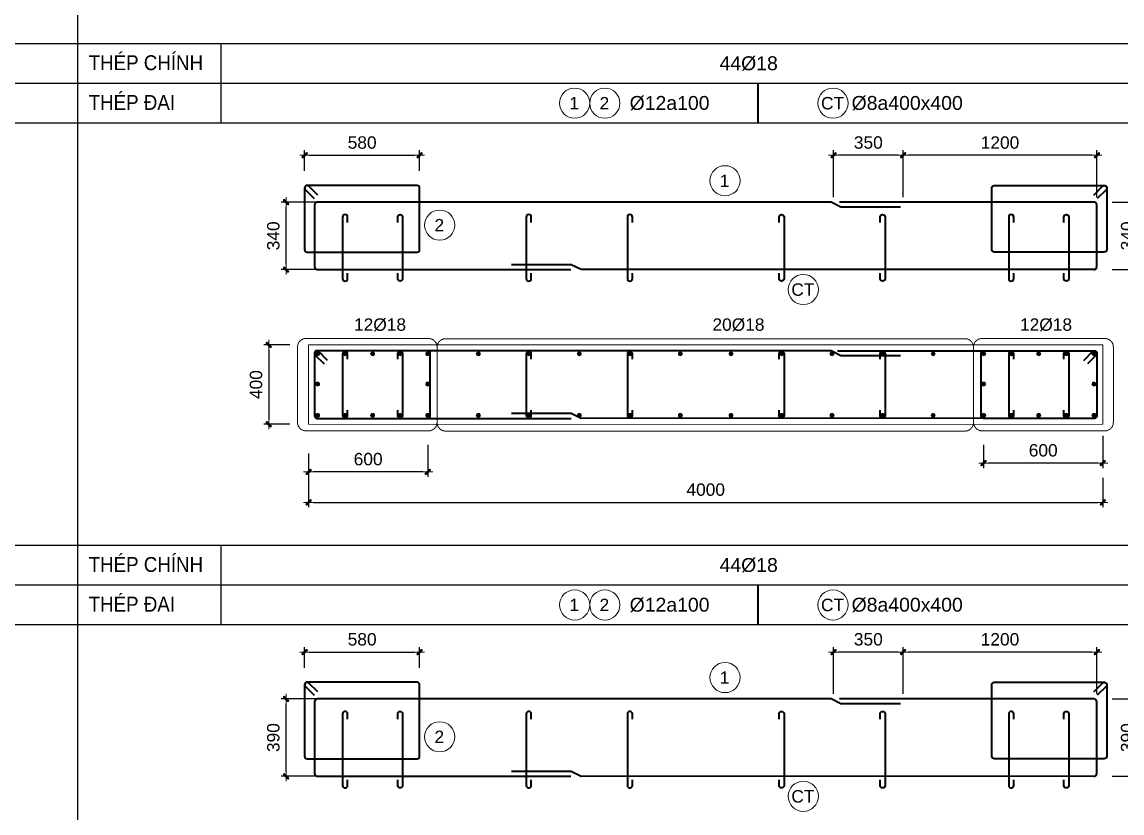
# Model space of a CAD drawing. Header units: millimetres. Extents: x -146909 to 4830753, y -683702 to -336947.
# Drawn here: x 4538943 to 4544482, y -445065 to -441080 of the extents above; entities that cross this region are included whole.
import ezdxf
from ezdxf.enums import TextEntityAlignment as Align

# ---------------------------------------------------------------- set-up
doc = ezdxf.new("R2010")
doc.units = ezdxf.units.MM
doc.header["$MEASUREMENT"] = 0
doc.linetypes.add('HIDDEN', pattern=[0.375, 0.25, -0.125])
doc.layers.get('0').update_dxf_attribs({"lineweight": 9})
doc.layers.get('Defpoints').update_dxf_attribs({"color": 10, "lineweight": 0})
for name, color, linetype, lineweight in [("'S_General_Cont_1 Thin", 1, 'Continuous', 18), ("'S_General_Text_3_Member name", 3, 'Continuous', 35), ('CDAI', 3, 'Continuous', 40), ('chunho.q', 1, 'Continuous', 13), ('CTHEP', 4, 'Continuous', 50), ('DBAO', 2, 'Continuous', 13), ('DMo', 9, 'HIDDEN', 9), ('KTH', 154, 'Continuous', 9), ('STICK', 1, 'Continuous', 9)]:
    doc.layers.add(name, color=color, linetype=linetype, lineweight=lineweight)
for name, color, linetype in [('DM', 1, 'Continuous'), ('TBL', 1, 'Continuous'), ('TX', 214, 'Continuous')]:
    doc.layers.add(name, color=color, linetype=linetype)
doc.styles.add('arial', font='arial.ttf', dxfattribs={"width": 0.85})
doc.styles.add('TTP-HelCon', font='arial.ttf')
doc.dimstyles.new('TTP-25', dxfattribs={"dimscale": 25, "dimtxt": 2.5, "dimasz": 1, "dimexe": 1, "dimexo": 1, "dimgap": 0.09, "dimtad": 0, "dimdec": 4, "dimrnd": 10, "dimzin": 9, "dimdsep": 46, "dimtxsty": 'TTP-HelCon', "dimblk": 'Stick', "dimcen": 0.09, "dimdle": 1.5, "dimclrd": 256, "dimclre": 256, "dimclrt": 1, "dimadec": 0, "dimazin": 0, "dimtfac": 1, "dimtdec": 4, "dimtmove": 0, "dimatfit": 3, "dimldrblk": 'ARCHTICK', "dimfxl": 1, "dimtvp": 1, "dimtolj": 1, "dimtzin": 0, "dimarcsym": 0})

# ---------------------------------------------------------------- blocks, each defined once
blk = doc.blocks.new('Stick')
at = {"layer": 'STICK'}
h = blk.add_hatch(color=256, dxfattribs=at)
edge = h.paths.add_edge_path()
edge.add_line((0.3, 0.5), (-0.5, -0.3))
edge.add_arc((-0.4, -0.4), 0.141, 135, 315)
edge.add_line((-0.3, -0.5), (0.5, 0.3))
edge.add_arc((0.4, 0.4), 0.141, 315, 495)
blk.add_line((1, 0), (-1, 0), dxfattribs=at)
blk.add_lwpolyline([(0.3, 0.5), (-0.5, -0.3, 1), (-0.3, -0.5), (0.5, 0.3, 1), (0.3, 0.5, 1)], format="xyb", dxfattribs=at)
blk = doc.blocks.new('*D1069')
at = {"layer": 'Defpoints', "color": 0, "transparency": 16777216}
for p in [(4544408.4, -444490.3), (4544572.5, -444490.3), (4544408.4, -444880.3)]:
    blk.add_point(p, dxfattribs=at)
at = {"layer": 'KTH', "lineweight": -2, "transparency": 16777216}
for p, q in [((4544433.4, -444490.3), (4544597.5, -444490.3)), ((4544572.5, -444855.3), (4544572.5, -444515.3)), ((4544433.4, -444880.3), (4544597.5, -444880.3))]:
    blk.add_line(p, q, dxfattribs=at)
at = {"layer": 'KTH', "lineweight": -2, "transparency": 16777216, "xscale": 25, "yscale": 25, "zscale": 25}
for p, rotation in [((4544572.5, -444490.3), 90), ((4544572.5, -444880.3), 270)]:
    blk.add_blockref('Stick', p, dxfattribs=dict(at, rotation=rotation))
at = {"layer": 'KTH', "color": 1, "transparency": 16777216, "insert": (4544508.6, -444685.3), "char_height": 62.5, "attachment_point": 5, "rotation": 90, "style": 'TTP-HelCon'}
blk.add_mtext('\\A1;390', dxfattribs=at)
blk = doc.blocks.new('_ArchTick')
at = {"color": 0, "linetype": 'ByBlock', "const_width": 0.15}
blk.add_lwpolyline([(-0.5, -0.5), (0.5, 0.5)], dxfattribs=at)
blk = doc.blocks.new('*D1070')
at = {"layer": 'Defpoints', "color": 0, "transparency": 16777216}
for p in [(4540272.3, -444490.3), (4540455.8, -444490.3), (4540455.8, -444880.3)]:
    blk.add_point(p, dxfattribs=at)
at = {"layer": 'KTH', "lineweight": -2, "transparency": 16777216}
for p, q in [((4540430.8, -444490.3), (4540247.3, -444490.3)), ((4540272.3, -444855.3), (4540272.3, -444515.3)), ((4540430.8, -444880.3), (4540247.3, -444880.3))]:
    blk.add_line(p, q, dxfattribs=at)
at = {"layer": 'KTH', "lineweight": -2, "transparency": 16777216, "xscale": 25, "yscale": 25, "zscale": 25}
for p, rotation in [((4540272.3, -444490.3), 90), ((4540272.3, -444880.3), 270)]:
    blk.add_blockref('Stick', p, dxfattribs=dict(at, rotation=rotation))
at = {"layer": 'KTH', "color": 1, "transparency": 16777216, "insert": (4540208.4, -444685.3), "char_height": 62.5, "attachment_point": 5, "rotation": 90, "style": 'TTP-HelCon'}
blk.add_mtext('\\A1;390', dxfattribs=at)
blk = doc.blocks.new('*D1065')
at = {"layer": 'Defpoints', "color": 0, "transparency": 16777216}
for p in [(4543029.7, -444254.4), (4543029.7, -444490.3), (4543379.7, -444490.3)]:
    blk.add_point(p, dxfattribs=at)
at = {"layer": 'KTH', "lineweight": -2, "transparency": 16777216}
for p, q in [((4543029.7, -444465.3), (4543029.7, -444229.4)), ((4543379.7, -444465.3), (4543379.7, -444229.4)), ((4543354.7, -444254.4), (4543054.7, -444254.4))]:
    blk.add_line(p, q, dxfattribs=at)
at = {"layer": 'KTH', "lineweight": -2, "transparency": 16777216, "xscale": 25, "yscale": 25, "zscale": 25, "rotation": 180}
blk.add_blockref('Stick', (4543029.7, -444254.4), dxfattribs=at)
at = {"layer": 'KTH', "lineweight": -2, "transparency": 16777216, "xscale": 25, "yscale": 25, "zscale": 25}
blk.add_blockref('Stick', (4543379.7, -444254.4), dxfattribs=at)
at = {"layer": 'KTH', "color": 1, "transparency": 16777216, "insert": (4543204.7, -444190.5), "char_height": 62.5, "attachment_point": 5, "style": 'TTP-HelCon'}
blk.add_mtext('\\A1;350', dxfattribs=at)
blk = doc.blocks.new('*D1066')
at = {"layer": 'Defpoints', "color": 0, "transparency": 16777216}
for p in [(4543379.7, -444254.4), (4543379.7, -444490.3), (4544355.8, -444490.3)]:
    blk.add_point(p, dxfattribs=at)
at = {"layer": 'KTH', "lineweight": -2, "transparency": 16777216}
for p, q in [((4543379.7, -444465.3), (4543379.7, -444229.4)), ((4544355.8, -444465.3), (4544355.8, -444229.4)), ((4544330.8, -444254.4), (4543404.7, -444254.4))]:
    blk.add_line(p, q, dxfattribs=at)
at = {"layer": 'KTH', "lineweight": -2, "transparency": 16777216, "xscale": 25, "yscale": 25, "zscale": 25, "rotation": 180}
blk.add_blockref('Stick', (4543379.7, -444254.4), dxfattribs=at)
at = {"layer": 'KTH', "lineweight": -2, "transparency": 16777216, "xscale": 25, "yscale": 25, "zscale": 25}
blk.add_blockref('Stick', (4544355.8, -444254.4), dxfattribs=at)
at = {"layer": 'KTH', "color": 1, "transparency": 16777216, "insert": (4543867.8, -444190.5), "char_height": 62.5, "attachment_point": 5, "style": 'TTP-HelCon'}
blk.add_mtext('\\A1;1200', dxfattribs=at)
blk = doc.blocks.new('*D1068')
at = {"layer": 'Defpoints', "color": 0, "transparency": 16777216}
for p in [(4540945, -444254.4), (4540366, -444358.5), (4540945, -444358.5)]:
    blk.add_point(p, dxfattribs=at)
at = {"layer": 'KTH', "lineweight": -2, "transparency": 16777216}
for p, q in [((4540366, -444333.5), (4540366, -444229.4)), ((4540945, -444333.5), (4540945, -444229.4)), ((4540391, -444254.4), (4540920, -444254.4))]:
    blk.add_line(p, q, dxfattribs=at)
at = {"layer": 'KTH', "lineweight": -2, "transparency": 16777216, "xscale": 25, "yscale": 25, "zscale": 25, "rotation": 180}
blk.add_blockref('Stick', (4540366, -444254.4), dxfattribs=at)
at = {"layer": 'KTH', "lineweight": -2, "transparency": 16777216, "xscale": 25, "yscale": 25, "zscale": 25}
blk.add_blockref('Stick', (4540945, -444254.4), dxfattribs=at)
at = {"layer": 'KTH', "color": 1, "transparency": 16777216, "insert": (4540655.5, -444190.5), "char_height": 62.5, "attachment_point": 5, "style": 'TTP-HelCon'}
blk.add_mtext('\\A1;580', dxfattribs=at)
blk = doc.blocks.new('sign of slab')
at = {"layer": "'S_General_Cont_1 Thin"}
blk.add_circle((-10, 0), 475, dxfattribs=at)
at = {"layer": "'S_General_Text_3_Member name", "style": 'arial'}
blk.add_attdef('S', text='', height=250, dxfattribs=at).set_placement((-23, -1), align=Align.MIDDLE_CENTER)
blk = doc.blocks.new('*D1053')
at = {"layer": 'Defpoints', "color": 0, "transparency": 16777216}
for p in [(4544408.4, -441987.6), (4544572.5, -441987.6), (4544408.4, -442327.6)]:
    blk.add_point(p, dxfattribs=at)
at = {"layer": 'KTH', "lineweight": -2, "transparency": 16777216}
for p, q in [((4544433.4, -441987.6), (4544597.5, -441987.6)), ((4544572.5, -442302.6), (4544572.5, -442012.6)), ((4544433.4, -442327.6), (4544597.5, -442327.6))]:
    blk.add_line(p, q, dxfattribs=at)
at = {"layer": 'KTH', "lineweight": -2, "transparency": 16777216, "xscale": 25, "yscale": 25, "zscale": 25}
for p, rotation in [((4544572.5, -441987.6), 90), ((4544572.5, -442327.6), 270)]:
    blk.add_blockref('Stick', p, dxfattribs=dict(at, rotation=rotation))
at = {"layer": 'KTH', "color": 1, "transparency": 16777216, "insert": (4544508.6, -442157.6), "char_height": 62.5, "attachment_point": 5, "rotation": 90, "style": 'TTP-HelCon'}
blk.add_mtext('\\A1;340', dxfattribs=at)
blk = doc.blocks.new('*D1054')
at = {"layer": 'Defpoints', "color": 0, "transparency": 16777216}
for p in [(4540272.3, -441987.6), (4540455.8, -441987.6), (4540455.8, -442327.6)]:
    blk.add_point(p, dxfattribs=at)
at = {"layer": 'KTH', "lineweight": -2, "transparency": 16777216}
for p, q in [((4540430.8, -441987.6), (4540247.3, -441987.6)), ((4540272.3, -442302.6), (4540272.3, -442012.6)), ((4540430.8, -442327.6), (4540247.3, -442327.6))]:
    blk.add_line(p, q, dxfattribs=at)
at = {"layer": 'KTH', "lineweight": -2, "transparency": 16777216, "xscale": 25, "yscale": 25, "zscale": 25}
for p, rotation in [((4540272.3, -441987.6), 90), ((4540272.3, -442327.6), 270)]:
    blk.add_blockref('Stick', p, dxfattribs=dict(at, rotation=rotation))
at = {"layer": 'KTH', "color": 1, "transparency": 16777216, "insert": (4540208.4, -442157.6), "char_height": 62.5, "attachment_point": 5, "rotation": 90, "style": 'TTP-HelCon'}
blk.add_mtext('\\A1;340', dxfattribs=at)
blk = doc.blocks.new('*D1055')
at = {"layer": 'Defpoints', "color": 0, "transparency": 16777216}
for p in [(4540385.8, -443229.8), (4540985.8, -443184.8), (4540385.8, -443346.6)]:
    blk.add_point(p, dxfattribs=at)
at = {"layer": 'KTH', "lineweight": -2, "transparency": 16777216}
for p, q in [((4540985.8, -443209.8), (4540985.8, -443371.6)), ((4540385.8, -443254.8), (4540385.8, -443371.6)), ((4540960.8, -443346.6), (4540410.8, -443346.6))]:
    blk.add_line(p, q, dxfattribs=at)
at = {"layer": 'KTH', "lineweight": -2, "transparency": 16777216, "xscale": 25, "yscale": 25, "zscale": 25, "rotation": 180}
blk.add_blockref('Stick', (4540385.8, -443346.6), dxfattribs=at)
at = {"layer": 'KTH', "lineweight": -2, "transparency": 16777216, "xscale": 25, "yscale": 25, "zscale": 25}
blk.add_blockref('Stick', (4540985.8, -443346.6), dxfattribs=at)
at = {"layer": 'KTH', "color": 1, "transparency": 16777216, "insert": (4540685.8, -443282.8), "char_height": 62.5, "attachment_point": 5, "style": 'TTP-HelCon'}
blk.add_mtext('\\A1;600', dxfattribs=at)
blk = doc.blocks.new('*D1056')
at = {"layer": 'Defpoints', "color": 0, "transparency": 16777216}
for p in [(4540385.8, -443293.8), (4544385.8, -443352.2), (4544385.8, -443500.1)]:
    blk.add_point(p, dxfattribs=at)
at = {"layer": 'KTH', "lineweight": -2, "transparency": 16777216}
for p, q in [((4540385.8, -443318.8), (4540385.8, -443525.1)), ((4544385.8, -443377.2), (4544385.8, -443525.1)), ((4540410.8, -443500.1), (4544360.8, -443500.1))]:
    blk.add_line(p, q, dxfattribs=at)
at = {"layer": 'KTH', "lineweight": -2, "transparency": 16777216, "xscale": 25, "yscale": 25, "zscale": 25, "rotation": 180}
blk.add_blockref('Stick', (4540385.8, -443500.1), dxfattribs=at)
at = {"layer": 'KTH', "lineweight": -2, "transparency": 16777216, "xscale": 25, "yscale": 25, "zscale": 25}
blk.add_blockref('Stick', (4544385.8, -443500.1), dxfattribs=at)
at = {"layer": 'KTH', "color": 1, "transparency": 16777216, "insert": (4542385.8, -443436.3), "char_height": 62.5, "attachment_point": 5, "style": 'TTP-HelCon'}
blk.add_mtext('\\A1;4000', dxfattribs=at)
blk = doc.blocks.new('*D1057')
at = {"layer": 'Defpoints', "color": 0, "transparency": 16777216}
for p in [(4544385.5, -443140.4), (4543785.5, -443185.4), (4543785.5, -443302.2)]:
    blk.add_point(p, dxfattribs=at)
at = {"layer": 'KTH', "lineweight": -2, "transparency": 16777216}
for p, q in [((4544385.5, -443165.4), (4544385.5, -443327.2)), ((4543785.5, -443210.4), (4543785.5, -443327.2)), ((4544360.5, -443302.2), (4543810.5, -443302.2))]:
    blk.add_line(p, q, dxfattribs=at)
at = {"layer": 'KTH', "lineweight": -2, "transparency": 16777216, "xscale": 25, "yscale": 25, "zscale": 25, "rotation": 180}
blk.add_blockref('Stick', (4543785.5, -443302.2), dxfattribs=at)
at = {"layer": 'KTH', "lineweight": -2, "transparency": 16777216, "xscale": 25, "yscale": 25, "zscale": 25}
blk.add_blockref('Stick', (4544385.5, -443302.2), dxfattribs=at)
at = {"layer": 'KTH', "color": 1, "transparency": 16777216, "insert": (4544085.5, -443238.4), "char_height": 62.5, "attachment_point": 5, "style": 'TTP-HelCon'}
blk.add_mtext('\\A1;600', dxfattribs=at)
blk = doc.blocks.new('*D1058')
at = {"layer": 'Defpoints', "color": 0, "transparency": 16777216}
for p in [(4543029.7, -441751.7), (4543029.7, -441987.6), (4543379.7, -441987.6)]:
    blk.add_point(p, dxfattribs=at)
at = {"layer": 'KTH', "lineweight": -2, "transparency": 16777216}
for p, q in [((4543029.7, -441962.6), (4543029.7, -441726.7)), ((4543379.7, -441962.6), (4543379.7, -441726.7)), ((4543354.7, -441751.7), (4543054.7, -441751.7))]:
    blk.add_line(p, q, dxfattribs=at)
at = {"layer": 'KTH', "lineweight": -2, "transparency": 16777216, "xscale": 25, "yscale": 25, "zscale": 25, "rotation": 180}
blk.add_blockref('Stick', (4543029.7, -441751.7), dxfattribs=at)
at = {"layer": 'KTH', "lineweight": -2, "transparency": 16777216, "xscale": 25, "yscale": 25, "zscale": 25}
blk.add_blockref('Stick', (4543379.7, -441751.7), dxfattribs=at)
at = {"layer": 'KTH', "color": 1, "transparency": 16777216, "insert": (4543204.7, -441687.8), "char_height": 62.5, "attachment_point": 5, "style": 'TTP-HelCon'}
blk.add_mtext('\\A1;350', dxfattribs=at)
blk = doc.blocks.new('*D1059')
at = {"layer": 'Defpoints', "color": 0, "transparency": 16777216}
for p in [(4543379.7, -441751.7), (4543379.7, -441987.6), (4544355.8, -441987.6)]:
    blk.add_point(p, dxfattribs=at)
at = {"layer": 'KTH', "lineweight": -2, "transparency": 16777216}
for p, q in [((4543379.7, -441962.6), (4543379.7, -441726.7)), ((4544355.8, -441962.6), (4544355.8, -441726.7)), ((4544330.8, -441751.7), (4543404.7, -441751.7))]:
    blk.add_line(p, q, dxfattribs=at)
at = {"layer": 'KTH', "lineweight": -2, "transparency": 16777216, "xscale": 25, "yscale": 25, "zscale": 25, "rotation": 180}
blk.add_blockref('Stick', (4543379.7, -441751.7), dxfattribs=at)
at = {"layer": 'KTH', "lineweight": -2, "transparency": 16777216, "xscale": 25, "yscale": 25, "zscale": 25}
blk.add_blockref('Stick', (4544355.8, -441751.7), dxfattribs=at)
at = {"layer": 'KTH', "color": 1, "transparency": 16777216, "insert": (4543867.8, -441687.9), "char_height": 62.5, "attachment_point": 5, "style": 'TTP-HelCon'}
blk.add_mtext('\\A1;1200', dxfattribs=at)
blk = doc.blocks.new('*U968')
at = {"layer": 'CTHEP', "ltscale": 0.02, "const_width": 10}
blk.add_lwpolyline([(0, 5, -1), (0, -5, -1)], format="xyb", close=True, dxfattribs=at)
at = {"layer": 'Defpoints', "color": 1}
blk.add_circle((0, 0), 10, dxfattribs=at)
blk = doc.blocks.new('*U969')
at = {"layer": 'CDAI', "color": 0, "linetype": 'ByBlock', "lineweight": -2, "transparency": 16777216}
for p in [(0, 0), (138.75, 0), (277.5, 0), (416.25, 0), (555, 0)]:
    blk.add_blockref('*U968', p, dxfattribs=at)
blk = doc.blocks.new('*D1060')
at = {"layer": 'Defpoints', "color": 0, "transparency": 16777216}
for p in [(4540315.6, -442707), (4540185.2, -443107), (4540315.6, -443107)]:
    blk.add_point(p, dxfattribs=at)
at = {"layer": 'KTH', "lineweight": -2, "transparency": 16777216}
for p, q in [((4540290.6, -442707), (4540160.2, -442707)), ((4540185.2, -442732), (4540185.2, -443082)), ((4540290.6, -443107), (4540160.2, -443107))]:
    blk.add_line(p, q, dxfattribs=at)
at = {"layer": 'KTH', "lineweight": -2, "transparency": 16777216, "xscale": 25, "yscale": 25, "zscale": 25}
for p, rotation in [((4540185.2, -442707), 90), ((4540185.2, -443107), 270)]:
    blk.add_blockref('Stick', p, dxfattribs=dict(at, rotation=rotation))
at = {"layer": 'KTH', "color": 1, "transparency": 16777216, "insert": (4540121.3, -442907), "char_height": 62.5, "attachment_point": 5, "rotation": 90, "style": 'TTP-HelCon'}
blk.add_mtext('\\A1;400', dxfattribs=at)
blk = doc.blocks.new('*U970')
at = {"layer": 'CTHEP', "ltscale": 0.02, "const_width": 10}
blk.add_lwpolyline([(0, 5, -1), (0, -5, -1)], format="xyb", close=True, dxfattribs=at)
at = {"layer": 'Defpoints', "color": 1}
blk.add_circle((0, 0), 10, dxfattribs=at)
blk = doc.blocks.new('*U971')
at = {"layer": 'CDAI', "color": 0, "linetype": 'ByBlock', "lineweight": -2, "transparency": 16777216}
blk.add_blockref('*U970', (0, 0), dxfattribs=at)
blk = doc.blocks.new('*U964')
at = {"layer": 'CTHEP', "ltscale": 0.02, "const_width": 10}
blk.add_lwpolyline([(0, 5, -1), (0, -5, -1)], format="xyb", close=True, dxfattribs=at)
at = {"layer": 'Defpoints', "color": 1}
blk.add_circle((0, 0), 10, dxfattribs=at)
blk = doc.blocks.new('*U967')
at = {"layer": 'CDAI', "color": 0, "linetype": 'ByBlock', "lineweight": -2, "transparency": 16777216}
blk.add_blockref('*U964', (0, 0), dxfattribs=at)
blk = doc.blocks.new('*U972')
at = {"layer": 'CTHEP', "ltscale": 0.02, "const_width": 10}
blk.add_lwpolyline([(0, 5, -1), (0, -5, -1)], format="xyb", close=True, dxfattribs=at)
at = {"layer": 'Defpoints', "color": 1}
blk.add_circle((0, 0), 10, dxfattribs=at)
blk = doc.blocks.new('*U973')
at = {"layer": 'CDAI', "color": 0, "linetype": 'ByBlock', "lineweight": -2, "transparency": 16777216}
blk.add_blockref('*U972', (0, 0), dxfattribs=at)
blk = doc.blocks.new('*U974')
at = {"layer": 'CTHEP', "ltscale": 0.02, "const_width": 10}
blk.add_lwpolyline([(0, 5, -1), (0, -5, -1)], format="xyb", close=True, dxfattribs=at)
at = {"layer": 'Defpoints', "color": 1}
blk.add_circle((0, 0), 10, dxfattribs=at)
blk = doc.blocks.new('*U975')
at = {"layer": 'CDAI', "color": 0, "linetype": 'ByBlock', "lineweight": -2, "transparency": 16777216}
for p in [(0, 0), (254.5, 0), (509.1, 0), (763.6, 0), (1018.2, 0), (1272.7, 0), (1527.3, 0), (1781.8, 0), (2036.4, 0), (2290.9, 0), (2545.5, 0), (2800, 0)]:
    blk.add_blockref('*U974', p, dxfattribs=at)
blk = doc.blocks.new('*D1061')
at = {"layer": 'Defpoints', "color": 0, "transparency": 16777216}
for p in [(4540945, -441751.7), (4540366, -441855.9), (4540945, -441855.9)]:
    blk.add_point(p, dxfattribs=at)
at = {"layer": 'KTH', "lineweight": -2, "transparency": 16777216}
for p, q in [((4540366, -441830.9), (4540366, -441726.7)), ((4540945, -441830.9), (4540945, -441726.7)), ((4540391, -441751.7), (4540920, -441751.7))]:
    blk.add_line(p, q, dxfattribs=at)
at = {"layer": 'KTH', "lineweight": -2, "transparency": 16777216, "xscale": 25, "yscale": 25, "zscale": 25, "rotation": 180}
blk.add_blockref('Stick', (4540366, -441751.7), dxfattribs=at)
at = {"layer": 'KTH', "lineweight": -2, "transparency": 16777216, "xscale": 25, "yscale": 25, "zscale": 25}
blk.add_blockref('Stick', (4540945, -441751.7), dxfattribs=at)
at = {"layer": 'KTH', "color": 1, "transparency": 16777216, "insert": (4540655.5, -441687.9), "char_height": 62.5, "attachment_point": 5, "style": 'TTP-HelCon'}
blk.add_mtext('\\A1;580', dxfattribs=at)
blk = doc.blocks.new('*U965')
at = {"layer": 'CTHEP', "ltscale": 0.02, "const_width": 10}
blk.add_lwpolyline([(0, 5, -1), (0, -5, -1)], format="xyb", close=True, dxfattribs=at)
at = {"layer": 'Defpoints', "color": 1}
blk.add_circle((0, 0), 10, dxfattribs=at)
blk = doc.blocks.new('*U966')
at = {"layer": 'CDAI', "color": 0, "linetype": 'ByBlock', "lineweight": -2, "transparency": 16777216}
blk.add_blockref('*U965', (0, 0), dxfattribs=at)
blk = doc.blocks.new('*U997')
at = {"layer": 'CTHEP', "ltscale": 0.02, "const_width": 10}
blk.add_lwpolyline([(0, 5, -1), (0, -5, -1)], format="xyb", close=True, dxfattribs=at)
at = {"layer": 'Defpoints', "color": 1}
blk.add_circle((0, 0), 10, dxfattribs=at)
blk = doc.blocks.new('*U998')
at = {"layer": 'CDAI', "color": 0, "linetype": 'ByBlock', "lineweight": -2, "transparency": 16777216}
for p in [(0, 0), (138.75, 0), (277.5, 0), (416.25, 0), (555, 0)]:
    blk.add_blockref('*U997', p, dxfattribs=at)
blk = doc.blocks.new('*U1001')
at = {"layer": 'CTHEP', "ltscale": 0.02, "const_width": 10}
blk.add_lwpolyline([(0, 5, -1), (0, -5, -1)], format="xyb", close=True, dxfattribs=at)
at = {"layer": 'Defpoints', "color": 1}
blk.add_circle((0, 0), 10, dxfattribs=at)
blk = doc.blocks.new('*U1002')
at = {"layer": 'CDAI', "color": 0, "linetype": 'ByBlock', "lineweight": -2, "transparency": 16777216}
for p in [(0, 0), (138.75, 0), (277.5, 0), (416.25, 0), (555, 0)]:
    blk.add_blockref('*U1001', p, dxfattribs=at)
blk = doc.blocks.new('*U999')
at = {"layer": 'CTHEP', "ltscale": 0.02, "const_width": 10}
blk.add_lwpolyline([(0, 5, -1), (0, -5, -1)], format="xyb", close=True, dxfattribs=at)
at = {"layer": 'Defpoints', "color": 1}
blk.add_circle((0, 0), 10, dxfattribs=at)
blk = doc.blocks.new('*U1000')
at = {"layer": 'CDAI', "color": 0, "linetype": 'ByBlock', "lineweight": -2, "transparency": 16777216}
for p in [(0, 0), (138.75, 0), (277.5, 0), (416.25, 0), (555, 0)]:
    blk.add_blockref('*U999', p, dxfattribs=at)
blk = doc.blocks.new('*U1003')
at = {"layer": 'CTHEP', "ltscale": 0.02, "const_width": 10}
blk.add_lwpolyline([(0, 5, -1), (0, -5, -1)], format="xyb", close=True, dxfattribs=at)
at = {"layer": 'Defpoints', "color": 1}
blk.add_circle((0, 0), 10, dxfattribs=at)
blk = doc.blocks.new('*U1004')
at = {"layer": 'CDAI', "color": 0, "linetype": 'ByBlock', "lineweight": -2, "transparency": 16777216}
for p in [(0, 0), (254.5, 0), (509.1, 0), (763.6, 0), (1018.2, 0), (1272.7, 0), (1527.3, 0), (1781.8, 0), (2036.4, 0), (2290.9, 0), (2545.5, 0), (2800, 0)]:
    blk.add_blockref('*U1003', p, dxfattribs=at)

msp = doc.modelspace()

# ---------------------------------------------------------------- linework, layer by layer
at = {"layer": 'CDAI', "color": 214}
for p, q in [((4542648.56155, -441388.1103), (4542648.56155, -441588.1103)), ((4542648.56155, -443915.79304), (4542648.56155, -444115.79304))]:
    msp.add_line(p, q, dxfattribs=at)
at = {"layer": 'CDAI'}
for points in [[(4540431.6487, -441951.91152), (4540387.3285, -441907.59132, 0.6681786379), (4540365.98967, -441916.43016), (4540365.98967, -442226.93016, 0.4142135624), (4540378.48967, -442239.43016), (4540932.48967, -442239.43016, 0.4142135624), (4540944.98967, -442226.93016), (4540944.98967, -441916.43016, 0.4142135624), (4540932.48967, -441903.93016), (4540378.48967, -441903.93016, 0.6681786379), (4540369.65083, -441925.26899), (4540413.97103, -441969.58919)], [(4544339.97734, -441951.91152), (4544384.29754, -441907.59132, -0.6681786379), (4544405.63637, -441916.43016), (4544405.63637, -442226.93016, -0.4142135624), (4544393.13637, -442239.43016), (4543839.13637, -442239.43016, -0.4142135624), (4543826.63637, -442226.93016), (4543826.63637, -441916.43016, -0.4142135624), (4543839.13637, -441903.93016), (4544393.13637, -441903.93016, -0.6681786379), (4544401.97521, -441925.26899), (4544357.65501, -441969.58919)], [(4540582.06302, -442090.3628), (4540582.06302, -442062.8628, 1), (4540557.06302, -442062.8628), (4540557.06302, -442373.3628, 1), (4540582.06302, -442373.3628), (4540582.06302, -442345.8628)], [(4540834.56302, -442090.3628), (4540834.56302, -442062.8628, -1), (4540859.56302, -442062.8628), (4540859.56302, -442373.3628, -1), (4540834.56302, -442373.3628), (4540834.56302, -442345.8628)], [(4541507.40393, -442090.3628), (4541507.40393, -442062.8628, 1), (4541482.40393, -442062.8628), (4541482.40393, -442373.3628, 1), (4541507.40393, -442373.3628), (4541507.40393, -442345.8628)], [(4542016.49484, -442090.3628), (4542016.49484, -442062.8628, 1), (4541991.49484, -442062.8628), (4541991.49484, -442373.3628, 1), (4542016.49484, -442373.3628), (4542016.49484, -442345.8628)], [(4542755.1312, -442090.3628), (4542755.1312, -442062.8628, -1), (4542780.1312, -442062.8628), (4542780.1312, -442373.3628, -1), (4542755.1312, -442373.3628), (4542755.1312, -442345.8628)], [(4543264.22211, -442090.3628), (4543264.22211, -442062.8628, -1), (4543289.22211, -442062.8628), (4543289.22211, -442373.3628, -1), (4543264.22211, -442373.3628), (4543264.22211, -442345.8628)], [(4543937.06302, -442090.3628), (4543937.06302, -442062.8628, 1), (4543912.06302, -442062.8628), (4543912.06302, -442373.3628, 1), (4543937.06302, -442373.3628), (4543937.06302, -442345.8628)], [(4544189.56302, -442090.3628), (4544189.56302, -442062.8628, -1), (4544214.56302, -442062.8628), (4544214.56302, -442373.3628, -1), (4544189.56302, -442373.3628), (4544189.56302, -442345.8628)], [(4540481.47205, -442784.95666), (4540437.15185, -442740.63647, 0.6681786379), (4540415.81302, -442749.4753), (4540415.81302, -443064.4753, 0.4142135624), (4540428.31302, -443076.9753), (4540986.18693, -443076.9753, 0.4142135624), (4540998.68693, -443064.4753), (4540998.68693, -442749.4753, 0.4142135624), (4540986.18693, -442736.9753), (4540428.31302, -442736.9753, 0.6681786379), (4540419.47419, -442758.31414), (4540463.79438, -442802.63433)], [(4540582.06302, -442779.4753), (4540582.06302, -442751.9753, 1), (4540557.06302, -442751.9753), (4540557.06302, -443062.4753, 1), (4540582.06302, -443062.4753), (4540582.06302, -443034.9753)], [(4540834.56302, -442779.4753), (4540834.56302, -442751.9753, -1), (4540859.56302, -442751.9753), (4540859.56302, -443062.4753, -1), (4540834.56302, -443062.4753), (4540834.56302, -443034.9753)], [(4541507.40393, -442779.4753), (4541507.40393, -442751.9753, 1), (4541482.40393, -442751.9753), (4541482.40393, -443062.4753, 1), (4541507.40393, -443062.4753), (4541507.40393, -443034.9753)], [(4542016.49484, -442779.4753), (4542016.49484, -442751.9753, 1), (4541991.49484, -442751.9753), (4541991.49484, -443062.4753, 1), (4542016.49484, -443062.4753), (4542016.49484, -443034.9753)], [(4542755.1312, -442779.4753), (4542755.1312, -442751.9753, -1), (4542780.1312, -442751.9753), (4542780.1312, -443062.4753, -1), (4542755.1312, -443062.4753), (4542755.1312, -443034.9753)], [(4543264.22211, -442779.4753), (4543264.22211, -442751.9753, -1), (4543289.22211, -442751.9753), (4543289.22211, -443062.4753, -1), (4543264.22211, -443062.4753), (4543264.22211, -443034.9753)], [(4544290.15399, -442784.95666), (4544334.47419, -442740.63647, -0.6681786379), (4544355.81302, -442749.4753), (4544355.81302, -443064.4753, -0.4142135624), (4544343.31302, -443076.9753), (4543785.43911, -443076.9753, -0.4142135624), (4543772.93911, -443064.4753), (4543772.93911, -442749.4753, -0.4142135624), (4543785.43911, -442736.9753), (4544343.31302, -442736.9753, -0.6681786379), (4544352.15185, -442758.31414), (4544307.83166, -442802.63433)], [(4543937.06302, -442779.4753), (4543937.06302, -442751.9753, 1), (4543912.06302, -442751.9753), (4543912.06302, -443062.4753, 1), (4543937.06302, -443062.4753), (4543937.06302, -443034.9753)], [(4544189.56302, -442779.4753), (4544189.56302, -442751.9753, -1), (4544214.56302, -442751.9753), (4544214.56302, -443062.4753, -1), (4544189.56302, -443062.4753), (4544189.56302, -443034.9753)], [(4540431.6487, -444454.59426), (4540387.3285, -444410.27406, 0.6681786379), (4540365.98967, -444419.11289), (4540365.98967, -444779.61289, 0.4142135624), (4540378.48967, -444792.11289), (4540932.48967, -444792.11289, 0.4142135624), (4540944.98967, -444779.61289), (4540944.98967, -444419.11289, 0.4142135624), (4540932.48967, -444406.61289), (4540378.48967, -444406.61289, 0.6681786379), (4540369.65083, -444427.95173), (4540413.97103, -444472.27193)], [(4544339.97734, -444454.59426), (4544384.29754, -444410.27406, -0.6681786379), (4544405.63637, -444419.11289), (4544405.63637, -444779.61289, -0.4142135624), (4544393.13637, -444792.11289), (4543839.13637, -444792.11289, -0.4142135624), (4543826.63637, -444779.61289), (4543826.63637, -444419.11289, -0.4142135624), (4543839.13637, -444406.61289), (4544393.13637, -444406.61289, -0.6681786379), (4544401.97521, -444427.95173), (4544357.65501, -444472.27193)], [(4540582.06302, -444593.04554), (4540582.06302, -444565.54554, 1), (4540557.06302, -444565.54554), (4540557.06302, -444926.04554, 1), (4540582.06302, -444926.04554), (4540582.06302, -444898.54554)], [(4540834.56302, -444593.04554), (4540834.56302, -444565.54554, -1), (4540859.56302, -444565.54554), (4540859.56302, -444926.04554, -1), (4540834.56302, -444926.04554), (4540834.56302, -444898.54554)], [(4541507.40393, -444593.04554), (4541507.40393, -444565.54554, 1), (4541482.40393, -444565.54554), (4541482.40393, -444926.04554, 1), (4541507.40393, -444926.04554), (4541507.40393, -444898.54554)], [(4542016.49484, -444593.04554), (4542016.49484, -444565.54554, 1), (4541991.49484, -444565.54554), (4541991.49484, -444926.04554, 1), (4542016.49484, -444926.04554), (4542016.49484, -444898.54554)], [(4542755.1312, -444593.04554), (4542755.1312, -444565.54554, -1), (4542780.1312, -444565.54554), (4542780.1312, -444926.04554, -1), (4542755.1312, -444926.04554), (4542755.1312, -444898.54554)], [(4543264.22211, -444593.04554), (4543264.22211, -444565.54554, -1), (4543289.22211, -444565.54554), (4543289.22211, -444926.04554, -1), (4543264.22211, -444926.04554), (4543264.22211, -444898.54554)], [(4543937.06302, -444593.04554), (4543937.06302, -444565.54554, 1), (4543912.06302, -444565.54554), (4543912.06302, -444926.04554, 1), (4543937.06302, -444926.04554), (4543937.06302, -444898.54554)], [(4544189.56302, -444593.04554), (4544189.56302, -444565.54554, -1), (4544214.56302, -444565.54554), (4544214.56302, -444926.04554, -1), (4544189.56302, -444926.04554), (4544189.56302, -444898.54554)]]:
    msp.add_lwpolyline(points, format="xyb", dxfattribs=at)
at = {"layer": 'CDAI', "ltscale": 0.02}
for points in [[(4543366.51211, -442012.62618), (4543066.77626, -442012.62618), (4543016.77626, -441987.62618), (4540430.81302, -441987.62618, 0.4142135624), (4540415.81302, -442002.62618), (4540415.81302, -442312.62618, 0.4142135624), (4540430.81302, -442327.62618), (4541707.36186, -442327.62618)], [(4544340.81302, -442327.62618, 0.4142135624), (4544355.81302, -442312.62618), (4544355.81302, -442002.62618, 0.4142135624), (4544340.81302, -441987.62618), (4543059.89231, -441987.62618)], [(4543366.51211, -442761.9753), (4543066.77626, -442761.9753), (4543016.77626, -442736.9753), (4540430.81302, -442736.9753, 0.4142135624), (4540415.81302, -442751.9753), (4540415.81302, -443061.9753, 0.4142135624), (4540430.81302, -443076.9753), (4541707.44311, -443076.9753)], [(4543366.51211, -444515.30892), (4543066.77626, -444515.30892), (4543016.77626, -444490.30892), (4540430.81302, -444490.30892, 0.4142135624), (4540415.81302, -444505.30892), (4540415.81302, -444865.30892, 0.4142135624), (4540430.81302, -444880.30892), (4541707.36186, -444880.30892)], [(4544340.81302, -444880.30892, 0.4142135624), (4544355.81302, -444865.30892), (4544355.81302, -444505.30892, 0.4142135624), (4544340.81302, -444490.30892), (4543059.89231, -444490.30892)]]:
    msp.add_lwpolyline(points, format="xyb", dxfattribs=at)
for points in [[(4544345.54148, -442326.86141), (4541758.47806, -442327.89477), (4541708.47806, -442302.89477), (4541407.70084, -442302.89477)], [(4543049.57796, -442736.9753), (4544340.81302, -442736.9753)], [(4544345.54148, -443076.21053), (4541758.47806, -443077.24389), (4541708.47806, -443052.24389), (4541407.70084, -443052.24389)], [(4544345.54148, -444879.54414), (4541758.47806, -444880.57751), (4541708.47806, -444855.57751), (4541407.70084, -444855.57751)]]:
    msp.add_lwpolyline(points, dxfattribs=at)
at = {"layer": 'DBAO'}
msp.add_lwpolyline([(4540815.81302, -443107.51545), (4540385.81302, -443106.9753), (4540385.81302, -442706.9753), (4544385.81302, -442706.9753), (4544385.81302, -443106.96234), (4540815.82166, -443107.51545)], dxfattribs=at)
at = {"layer": 'DMo', "color": 6, "ltscale": 10}
msp.add_lwpolyline([(4540989.76675, -442674.69417), (4540372.97273, -442674.69417, 0.4142135624), (4540330.03307, -442717.63384), (4540330.03307, -443097.03047, 0.4142135624), (4540372.97273, -443139.97013), (4540989.76675, -443139.97013, 0.4142135624), (4541032.70641, -443097.03047), (4541032.70641, -442717.63384, 0.4142135624)], format="xyb", close=True, dxfattribs=at)
for points in [[(4543734.58067, -442718.67904, 0.4142135624), (4543691.641, -442675.73937), (4541075.64607, -442675.73937, 0.4142135624), (4541032.70641, -442718.67904)], [(4544395.74615, -442674.69417), (4543777.52033, -442674.69417, 0.4142135624), (4543734.58067, -442717.63384), (4543734.58067, -443097.03047, 0.4142135624), (4543777.52033, -443139.97013), (4544395.74615, -443139.97013, 0.4142135624), (4544438.68581, -443097.03047), (4544438.68581, -442717.63384, 0.4142135624), (4544395.74615, -442674.69417)], [(4541032.70641, -442717.63384), (4541032.70641, -443098.07567, 0.4142135624), (4541075.64607, -443141.01533), (4543691.641, -443141.01533, 0.4142135624), (4543734.58067, -443098.07567), (4543734.58067, -442717.63384)]]:
    msp.add_lwpolyline(points, format="xyb", dxfattribs=at)
at = {"layer": 'TBL'}
for p, q in [((4539222.01624, -436532.74482), (4539222.01624, -447033.47578)), ((4533090.51977, -441188.1103), (4545354.62621, -441188.1103)), ((4539943.61038, -441188.1103), (4539943.61038, -441588.1103)), ((4532090.51977, -441588.1103), (4545354.62621, -441588.1103)), ((4533090.51977, -443715.79304), (4545354.62621, -443715.79304)), ((4539943.61038, -443715.79304), (4539943.61038, -444115.79304)), ((4532090.51977, -444115.79304), (4545354.62621, -444115.79304))]:
    msp.add_line(p, q, dxfattribs=at)
at = {"layer": 'TBL', "color": 8}
for p, q in [((4533090.51977, -441388.1103), (4545354.62621, -441388.1103)), ((4533090.51977, -443915.79304), (4545354.62621, -443915.79304))]:
    msp.add_line(p, q, dxfattribs=at)

# ---------------------------------------------------------------- block references
ref = msp.add_blockref('sign of slab', (4541727.26272, -441489.20641), dxfattribs=dict(xscale=0.16, yscale=0.16, zscale=0.16))
ref.add_attrib('S', '1', dxfattribs={"layer": 'DM', "height": 62.5, "style": 'arial'}).set_placement((4541723.50871, -441489.3633), align=Align.MIDDLE_CENTER)
ref = msp.add_blockref('sign of slab', (4541879.22831, -441489.20641), dxfattribs=dict(xscale=0.16, yscale=0.16, zscale=0.16))
ref.add_attrib('S', '2', dxfattribs={"layer": 'DM', "height": 62.5, "style": 'arial'}).set_placement((4541875.47429, -441489.3633), align=Align.MIDDLE_CENTER)
ref = msp.add_blockref('sign of slab', (4543028.32366, -441489.20641), dxfattribs=dict(xscale=0.16, yscale=0.16, zscale=0.16))
ref.add_attrib('S', 'CT', dxfattribs={"layer": 'DM', "height": 62.5, "style": 'arial'}).set_placement((4543024.56965, -441489.3633), align=Align.MIDDLE_CENTER)
ref = msp.add_blockref('sign of slab', (4542484.66121, -441880.09356), dxfattribs=dict(xscale=0.16, yscale=0.16, zscale=0.16))
ref.add_attrib('S', '1', dxfattribs={"layer": 'DM', "height": 62.5, "style": 'arial'}).set_placement((4542480.90719, -441880.25045), align=Align.MIDDLE_CENTER)
ref = msp.add_blockref('sign of slab', (4541047.87936, -442103.58221), dxfattribs=dict(xscale=0.16, yscale=0.16, zscale=0.16))
ref.add_attrib('S', '2', dxfattribs={"layer": 'DM', "height": 62.5, "style": 'arial'}).set_placement((4541044.12534, -442103.7391), align=Align.MIDDLE_CENTER)
ref = msp.add_blockref('sign of slab', (4542879.01863, -442428.14804), dxfattribs=dict(xscale=0.16, yscale=0.16, zscale=0.16))
ref.add_attrib('S', 'CT', dxfattribs={"layer": 'DM', "height": 62.5, "style": 'arial'}).set_placement((4542875.26462, -442428.30493), align=Align.MIDDLE_CENTER)
ref = msp.add_blockref('sign of slab', (4541727.26272, -444016.88914), dxfattribs=dict(xscale=0.16, yscale=0.16, zscale=0.16))
ref.add_attrib('S', '1', dxfattribs={"layer": 'DM', "height": 62.5, "style": 'arial'}).set_placement((4541723.50871, -444017.04603), align=Align.MIDDLE_CENTER)
ref = msp.add_blockref('sign of slab', (4541879.22831, -444016.88914), dxfattribs=dict(xscale=0.16, yscale=0.16, zscale=0.16))
ref.add_attrib('S', '2', dxfattribs={"layer": 'DM', "height": 62.5, "style": 'arial'}).set_placement((4541875.47429, -444017.04603), align=Align.MIDDLE_CENTER)
ref = msp.add_blockref('sign of slab', (4543028.32366, -444016.88914), dxfattribs=dict(xscale=0.16, yscale=0.16, zscale=0.16))
ref.add_attrib('S', 'CT', dxfattribs={"layer": 'DM', "height": 62.5, "style": 'arial'}).set_placement((4543024.56965, -444017.04603), align=Align.MIDDLE_CENTER)
ref = msp.add_blockref('sign of slab', (4542484.66121, -444382.7763), dxfattribs=dict(xscale=0.16, yscale=0.16, zscale=0.16))
ref.add_attrib('S', '1', dxfattribs={"layer": 'DM', "height": 62.5, "style": 'arial'}).set_placement((4542480.90719, -444382.93319), align=Align.MIDDLE_CENTER)
ref = msp.add_blockref('sign of slab', (4541047.87936, -444681.26495), dxfattribs=dict(xscale=0.16, yscale=0.16, zscale=0.16))
ref.add_attrib('S', '2', dxfattribs={"layer": 'DM', "height": 62.5, "style": 'arial'}).set_placement((4541044.12534, -444681.42184), align=Align.MIDDLE_CENTER)
ref = msp.add_blockref('sign of slab', (4542879.01863, -444980.83077), dxfattribs=dict(xscale=0.16, yscale=0.16, zscale=0.16))
ref.add_attrib('S', 'CT', dxfattribs={"layer": 'DM', "height": 62.5, "style": 'arial'}).set_placement((4542875.26462, -444980.98767), align=Align.MIDDLE_CENTER)
at = {"layer": 'CDAI', "color": 214}
for name, p in [('*U969', (4540430.81302, -442751.9753)), ('*U975', (4540985.81302, -442751.9753))]:
    msp.add_blockref(name, p, dxfattribs=at)
at = {"layer": 'CDAI', "color": 214, "xscale": -1}
msp.add_blockref('*U1002', (4544340.81302, -442751.9753), dxfattribs=at)
at = {"layer": 'CDAI', "color": 214, "xscale": -1, "rotation": 180}
for name, p in [('*U971', (4540430.81302, -442904.7253)), ('*U967', (4540985.81302, -442904.7253)), ('*U998', (4540430.81302, -443061.9753)), ('*U1004', (4540985.81302, -443061.9753))]:
    msp.add_blockref(name, p, dxfattribs=at)
at = {"layer": 'CDAI', "color": 214, "rotation": 180}
for name, p in [('*U966', (4543785.81302, -442904.7253)), ('*U973', (4544340.81302, -442904.7253)), ('*U1000', (4544340.81302, -443061.9753))]:
    msp.add_blockref(name, p, dxfattribs=at)

# ---------------------------------------------------------------- texts
at = {"layer": 'chunho.q', "color": 1, "style": 'arial'}
for s, p in [('12%%C18', (4540614.55698, -442635.80979)), ('20%%C18', (4542419.67898, -442635.80979)), ('12%%C18', (4543968.59448, -442635.80979))]:
    msp.add_text(s, height=62.5, dxfattribs=at).set_placement(p)
at = {"layer": 'TX', "color": 2, "style": 'arial', "width": 0.9}
for s, p in [('THÉP CHÍNH', (4539278.27503, -441285.42592)), ('THÉP ĐAI', (4539278.27503, -441485.42592)), ('THÉP CHÍNH', (4539278.27503, -443813.10865)), ('THÉP ĐAI', (4539278.27503, -444013.10865))]:
    msp.add_text(s, height=75, dxfattribs=at).set_placement(p, align=Align.MIDDLE_LEFT)
at = {"layer": 'TX', "color": 2, "style": 'arial'}
for s, p in [('44%%C18', (4542602.16057, -441288.1103)), ('%%C12a100', (4542203.73953, -441488.1103)), ('%%C8a400x400', (4543400.44854, -441488.1103)), ('44%%C18', (4542602.16057, -443815.79304)), ('%%C12a100', (4542203.73953, -444015.79304)), ('%%C8a400x400', (4543400.44854, -444015.79304))]:
    msp.add_text(s, height=70, dxfattribs=at).set_placement(p, align=Align.MIDDLE_CENTER)

# ---------------------------------------------------------------- dimensions: what is measured, and where the dimension line sits
at = {"layer": 'KTH'}
for base, p1, p2, picture, middle in [((4540944.98967, -441751.68086), (4540365.98967, -441855.8588), (4540944.98967, -441855.8588), '*D1061', (4540655.48967, -441687.85924)), ((4540944.98967, -444254.3636), (4540365.98967, -444358.54154), (4540944.98967, -444358.54154), '*D1068', (4540655.48967, -444190.54197))]:
    dim = msp.add_linear_dim(base=base, p1=p1, p2=p2, dimstyle='TTP-25', dxfattribs=at)
    dim.commit()
    dim.dimension.update_dxf_attribs({"geometry": picture, "text_midpoint": middle})
for base, p1, p2, angle, picture, middle in [((4543029.70582, -441751.68086), (4543379.70582, -441987.62618), (4543029.70582, -441987.62618), 180, '*D1058', (4543204.70582, -441687.8166)), ((4540272.28946, -441987.62618), (4540455.81302, -442327.62618), (4540455.81302, -441987.62618), 90, '*D1054', (4540208.4252, -442157.62618)), ((4544572.47758, -441987.62618), (4544408.35277, -442327.62618), (4544408.35277, -441987.62618), 90, '*D1053', (4544508.61332, -442157.62618)), ((4540185.15827, -443106.9753), (4540315.61177, -442706.9753), (4540315.61177, -443106.9753), 90, '*D1060', (4540121.33665, -442906.9753)), ((4543785.5133, -443302.17775), (4544385.5133, -443140.3675), (4543785.5133, -443185.3675), 180, '*D1057', (4544085.5133, -443238.35613)), ((4540385.81302, -443346.63821), (4540985.81302, -443184.82796), (4540385.81302, -443229.82796), 180, '*D1055', (4540685.81302, -443282.81658)), ((4543029.70582, -444254.3636), (4543379.70582, -444490.30892), (4543029.70582, -444490.30892), 180, '*D1065', (4543204.70582, -444190.49934)), ((4540272.28946, -444490.30892), (4540455.81302, -444880.30892), (4540455.81302, -444490.30892), 90, '*D1070', (4540208.4252, -444685.30892)), ((4544572.47758, -444490.30892), (4544408.35277, -444880.30892), (4544408.35277, -444490.30892), 90, '*D1069', (4544508.61332, -444685.30892))]:
    dim = msp.add_linear_dim(base=base, p1=p1, p2=p2, angle=angle, dimstyle='TTP-25', dxfattribs=at)
    dim.commit()
    dim.dimension.update_dxf_attribs({"geometry": picture, "text_midpoint": middle})
for base, p1, p2, picture, middle in [((4543379.70582, -441751.68086), (4544355.81302, -441987.62618), (4543379.70582, -441987.62618), '*D1059', (4543867.75942, -441687.85924)), ((4543379.70582, -444254.3636), (4544355.81302, -444490.30892), (4543379.70582, -444490.30892), '*D1066', (4543867.75942, -444190.54197))]:
    dim = msp.add_linear_dim(base=base, p1=p1, p2=p2, angle=180, text='1200', dimstyle='TTP-25', dxfattribs=at)
    dim.commit()
    dim.dimension.update_dxf_attribs({"geometry": picture, "text_midpoint": middle})
dim = msp.add_linear_dim(base=(4544385.81302, -443500.12143), p1=(4540385.81302, -443293.77259), p2=(4544385.81302, -443352.17771), dimstyle='TTP-25', override={"dimrnd": 0}, dxfattribs=at)
dim.commit()
dim.dimension.update_dxf_attribs({"geometry": '*D1056', "text_midpoint": (4542385.81302, -443436.29981)})

doc.saveas('drawing.dxf')
